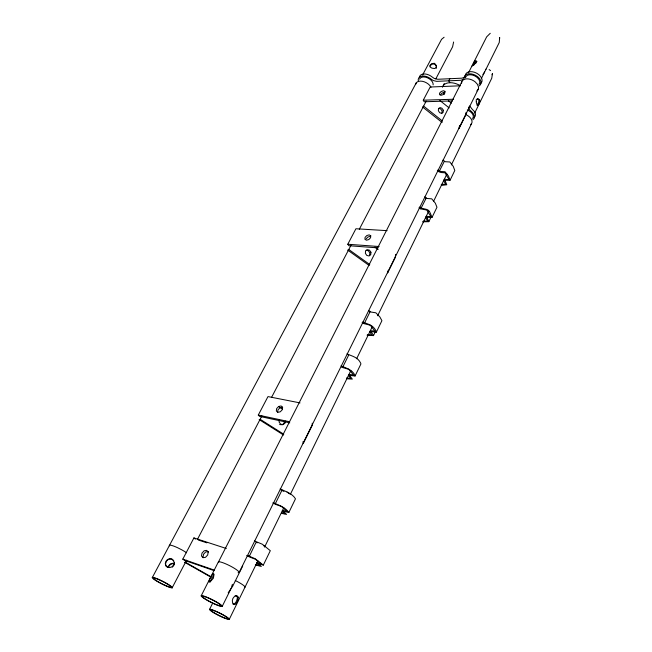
<?xml version="1.0" encoding="UTF-8"?>
<svg xmlns="http://www.w3.org/2000/svg" width="652" height="652" viewBox="0 0 652 652"><rect width="100%" height="100%" fill="white"/><g stroke="black" fill="none" stroke-linecap="round" stroke-linejoin="round"><path stroke-width="0.98" d="M436.253 68.305L436.278 65.819L434.46 63.953L431.811 64.255L429.929 66.088M441.983 113.122L442.105 111.011L440.793 109.055L438.82 108.395M369.627 255.258L369.806 252.87L368.372 250.784L366.155 250.229M387.826 270.939L387.655 272.895L395.324 257.385L395.625 254.394M453.605 41.997L452.602 46.805L435.805 78.916M254.402 540.932L262.348 544.233L270.311 550.696L263.318 565.105L258.608 563.687L261.313 566.458L256.277 565.105M284.305 421.388L284.125 423.221L282.153 424.884M285.348 421.111L285.168 422.944L283.188 424.607L280.662 424.207L279.056 421.974L279.243 420.141M499.489 39.096L499.66 37.555L499.245 42.527L481.315 78.664M277.622 412.308L277.964 409.888L279.944 407.81L282.397 407.288M459.538 125.616L459.032 128.583L465.561 115.371L466.098 112.372M203.049 557.101L203.554 554.233L205.714 551.934L208.265 551.535M280.148 488.918C285.674 491.6 292.006 493.197 295.478 498.813L288.828 512.537L284.125 511.38L283.856 511.812L286.603 514.412L281.55 513.368M174.051 564.624L174.377 563.051L173.489 560.5L171.769 558.943L169.601 558.674L167.434 559.571L166.081 561.127L165.282 563.63L165.861 565.724L167.458 567.085L169.764 567.558L172.03 566.8L173.644 565.039L174.174 562.725M168.395 567.256L168.721 565.7L170.351 564.029L172.568 563.295L174.068 563.605M168.892 566.392L170.555 564.347L172.772 563.613L174.271 563.915M346.994 353.849C352.308 356.351 357.744 357.06 360.703 363.164L360.89 364.012L355.063 376.017L350.409 375.479L350.034 376.139L352.341 379.114L347.28 378.804M368.47 310.458L371.159 312.072L375.845 312.797L379.855 316.921L381.917 320.686L376.351 332.161L372.439 331.689L371.436 332.096L373.474 335.609L367.076 335.144M492.073 74.744L492.472 73.423L491.771 78.175L474.656 113.122M209.952 582.187L213.669 574.852M424.664 196.912L427.166 198.485L431.738 198.836L435.3 203.139L436.97 207.23L432.04 217.385L428.209 217.255L427.174 217.833L428.837 221.672L422.529 221.819M442.847 160.164L445.3 161.72L449.823 161.965L453.238 166.317L454.794 170.498L450.067 180.237L446.261 180.213L445.218 180.84L446.767 184.769L441.779 185.355M486.025 69.169L485.406 69.511M490.247 33.301L486.669 36.846L468.478 72.837M473.694 65.322L475.675 61.484L476.995 61.492M471.836 66.202L476.498 62.576L476.351 60.872L474.933 60.872L473.262 63.383M222.275 606.278L231.321 587.99L232.381 584.339M238.127 572.717A11.606 1.85 26.7 0 0 230.889 566.327A11.606 1.85 26.7 0 0 218.241 562.171L201.158 595.871A11.793 1.483 26.7 0 0 215.828 604.608A11.793 1.483 26.7 0 0 219.121 603.524A11.793 1.483 26.7 0 0 201.933 595.618L201.158 595.871M210.066 578.291L208.868 581.918L210.319 581.617L213.391 578.21L214.052 574.249L213.171 573.434L210.368 577.696M373.474 335.609L375.177 332.104M428.837 221.672L430.874 217.466M229.243 619.4L257.874 560.818M264.573 547.101L283.791 507.786M290.49 494.069L350.825 370.621M356.636 358.73L372.276 326.725M377.638 315.755L428.731 211.207M433.507 201.452L446.913 174.019M451.38 164.875L471.494 123.725M239.162 572.44L478.25 89.185M232.202 587.199L242.658 566.058M444.354 161.313L439.049 171.745L437.329 170.677M209.602 609.294A11.092 1.312 26.6 0 1 224.549 615.61L227.434 617.42A11.092 1.312 26.6 0 1 221.802 616.939A11.092 1.312 26.6 0 1 209.602 609.294L212.691 603.092M218.347 562.228L461.844 81.72M449.831 78.721L448.747 80.815L449.733 82.698M172.12 587.884L186.594 560.166M197.401 539.457L261.884 415.911M271.77 396.97L351.02 245.217M359.325 229.235L426.163 101.174M213.921 570.582L184.361 560.296L182.796 559.155L193.921 537.924L226.334 548.511M289.749 422.838L259.61 416.4L258.282 415.088L267.98 396.587L300.018 402.895M378.144 247.89L348.869 245.722L347.793 244.247L355.919 228.754L387.149 230.661M452.488 100.905L424.159 101.769L423.278 100.196L430.181 87.018L460.467 85.787A13.765 8.647 27.1 0 0 442.398 87.246M422.61 74.947L441.559 39.34L444.102 37.245M152.413 577.346A11.32 1.361 27 0 1 168.11 584.282A11.32 1.361 27 0 1 167.662 586.596L164.011 584.983A11.32 1.361 27 0 1 152.413 577.346L416.441 82.486M231.028 588.585L228.184 592.815M484.623 72.005L482.936 74.499M477.077 105.534L478.829 101.924L478.739 99.674L477.231 98.77M439.049 171.745L440.988 172.519L445.006 172.796L448.796 179.186L448.34 179.634L444.745 179.292L443.596 180.571L445.389 183.693L445.145 184.247L441.217 184.426M425.732 198.721L426.212 198.061L420.719 208.868L418.959 207.792M420.719 208.868L426.75 210.05L430.736 216.334L430.287 216.757L426.652 216.325L425.536 217.532L427.419 220.596L427.19 221.126L423.238 221.183M369.717 312.153L370.149 311.615L364.476 323.107L364.052 323.628L362.153 322.52M364.052 323.628L370.295 325.234L374.924 331.118L370.768 330.719L369.741 331.672L371.754 334.981L367.736 334.655M348.315 355.495L348.722 355.006L342.789 367.027L342.39 367.5L341.346 366.937M342.39 367.5L348.706 369.268L353.596 374.981L349.423 374.427L348.429 375.267L350.589 378.445L346.554 377.973M366.139 238.844L367.907 237.018L370.246 236.374M172.234 567.118L173.888 565.414M440.442 94.711L442.048 93.089L444.265 92.356M272.829 502.961L275.25 503.817L282.039 490.068L280.596 489.791M274.924 504.11L281.468 506.457L287.206 511.518L282.984 510.434C279.643 511.323 289.928 515.439 281.688 512.765M246.774 555.577L249.227 556.531L256.065 542.309L257.124 542.863M248.942 556.743L255.551 559.318L261.305 564.192C249.072 559.555 266.807 568.821 255.372 564.404M423.278 100.196L453.662 99.234M347.793 244.247L379.114 246.529M232.829 603.996L233.921 604.151C236.195 602.75 237.352 599.758 237.344 597.15L236.79 595.904L235.087 595.512M279.618 424.485L281.305 424.745M258.282 415.088L289.415 421.714M198.306 540.027L206.88 542.831M182.796 559.155L214.28 570.101M282.748 490.923L283.938 491.396M287.043 492.089L289.61 493.923M256.815 562.969L258.412 563.801M282.349 510.72L283.905 511.535M348.698 374.965L350.148 375.739M370.026 331.33L371.436 332.096M425.854 217.108L427.174 217.833M443.922 180.123L445.218 180.84M211.061 577.256L184.63 562.277L185.527 562.301L211.126 576.808M247.255 555.382L255.225 558.748L263.318 565.105M260.164 419.301L283.759 434.24M259.162 419.586L283.555 435.023M279.137 406.946L282.552 409.138M273.343 502.668C278.885 505.381 285.209 507.028 288.828 512.537M369.774 264.541L348.787 249.504L347.695 250.107L369.211 265.511M374.867 247.149L378.144 249.52M193.921 537.924L195.445 539.09M341.045 365.87C346.245 368.274 351.998 369.342 354.867 375.177L355.063 376.017M423.629 106.121L442.496 121.06M422.48 106.936L442.113 122.462M439.815 100.457L449.155 107.914M448.332 100.734L451.339 103.146M263.392 545.422L264.859 546.62M362.781 321.949C368.38 324.631 373.009 324.582 376.188 331.273L376.351 332.161M167.67 567.403L166.073 566.042C164.491 563.214 166.757 559.497 169.805 559L171.973 559.261L173.693 560.818M419.635 207.067C423.083 210.009 428.69 207.589 430.336 213.318L432.04 217.385M438.03 169.903L440.491 171.468L445.023 171.745L448.486 176.081L450.067 180.237M469.644 105.958L472.317 109.349A8.557 5.281 26 0 1 473.874 117.686M303.041 441.632L303.229 443.596L312.357 425.137L312.226 423.221M468.584 107.042L469.367 109.626L471.298 111.435A8.566 5.265 26 0 1 472.863 119.756M415.585 84.63A8.745 5.412 28.6 0 1 422.17 81.255A8.745 5.412 28.6 0 1 431.005 87.197M169.439 545.871A11.157 1.703 27.1 0 1 177.678 547.761L181.598 549.742A11.157 1.703 27.1 0 1 186.619 552.798M444.183 94.564A13.765 8.647 27.1 0 1 443.287 93.122M418.339 81.084A8.704 5.428 28.6 0 1 421.885 76.137A8.704 5.428 28.6 0 1 430.882 78.941L433.221 80.555L436.669 81.353L461.029 80.277L463.613 79.194L464.224 77.401A8.981 5.795 26.5 0 1 475.789 75.461A8.981 5.795 26.5 0 1 479.301 85.852M419.578 79.145A7.449 4.646 28.6 0 1 427.427 77.784A7.449 4.646 28.6 0 1 433.148 84.874M419.326 77.466A8.696 5.444 28.7 0 1 423.906 73.969A8.696 5.444 28.7 0 1 431.974 76.863L434.305 78.484L437.753 79.275L462.105 78.159L464.689 77.075L465.3 75.273A8.965 5.803 26.5 0 1 476.856 73.317A8.965 5.803 26.5 0 1 480.353 83.717M443.278 86.048A13.749 8.663 27.1 0 1 444.297 83.521M467.264 110.041A7.327 4.507 26 0 1 472.57 118.493M465.43 77.824A7.685 4.955 26.5 0 1 474.737 75.868A7.685 4.955 26.5 0 1 479 84.467M489.122 69.609A4.572 3.007 25.9 0 1 490.516 70.66M465.471 114.41A8.606 5.249 26 0 1 470.451 124.703M461.592 83.244A9.022 5.77 26.5 0 1 466.229 78.9A9.022 5.77 26.5 0 1 475.178 81.875L477.386 84.271L478.462 86.838A9.022 5.77 26.5 0 1 476.791 90.938M235.274 580.516A10.929 1.638 26.6 0 1 244.907 587.338M436.367 65.55L436.343 67.539L434.55 68.558L431.966 68.158L430.067 66.985L430.01 65.33L431.885 63.562L434.534 63.309L436.367 65.55M444.957 91.353L444.917 92.926L443.311 94.556L441.078 95.29L439.538 94.687L439.587 93.114L441.192 91.492L443.409 90.758L444.957 91.353M443.27 110.204L443.148 112.323L441.665 113.366L439.684 112.715L438.372 110.742L438.494 108.623L439.986 107.588L441.966 108.248L443.27 110.204M238.347 597.517L237.556 601.405L236.244 603.548L234.916 604.518L233.823 604.363L232.642 602.888L232.308 600.72L232.886 598.43L234.296 596.67L236.089 595.871L237.793 596.27L238.347 597.517M370.939 252.275L370.752 254.671L369.048 255.983L366.823 255.437L365.381 253.343L365.568 250.938L367.28 249.635L369.497 250.189L370.939 252.275M370.743 235.779L370.58 237.719L368.804 239.561L366.457 240.205L364.916 239.292L365.087 237.352L366.864 235.527L369.203 234.875L370.743 235.779M476.319 101.639L476.253 102.119C477.557 109.047 480.32 102.723 479.57 99.65L477.949 98.672L476.253 99.699L476.319 101.639M282.609 407.28L282.275 409.709L280.287 411.803L277.817 412.325L276.318 410.98L276.66 408.559L278.64 406.481L281.102 405.952L282.609 407.28M208.192 552.114L207.686 554.991L205.519 557.313L202.951 557.713L201.501 555.952L202.014 553.083L204.174 550.777L206.733 550.369L208.192 552.114M204.312 598.291A10.326 1.296 26.7 0 0 220.213 605.814A10.326 1.296 26.7 0 0 210.612 599.074A10.326 1.296 26.7 0 0 204.312 598.291M156.235 580.573A9.919 1.19 27 0 0 170.897 587.232A9.919 1.19 27 0 0 159.691 580.044A9.919 1.19 27 0 0 156.235 580.573M213.978 612.668A9.715 1.149 26.6 0 0 228.021 618.772A9.715 1.149 26.6 0 0 216.268 611.6A9.715 1.149 26.6 0 0 213.978 612.668"/></g></svg>
